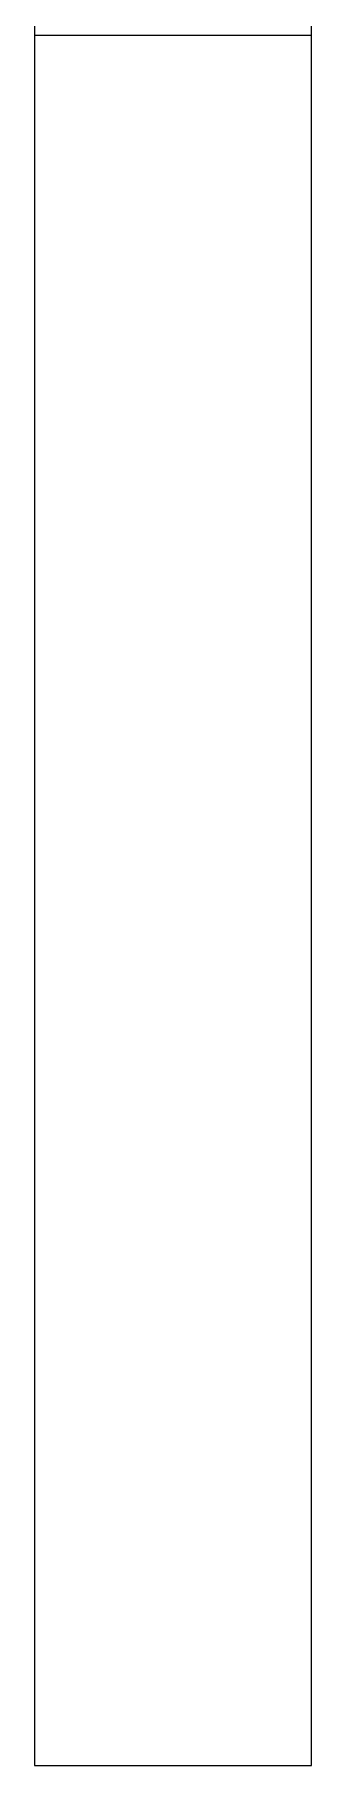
# Model space of a CAD drawing. Extents: x -38350 to 38650, y -35000 to 36000.
# Drawn here: x -20000 to -19000, y -30000 to -23757 of the extents above; entities that cross this region are included whole.
import ezdxf

# ---------------------------------------------------------------- set-up
doc = ezdxf.new("R2010")
doc.units = 0
doc.header["$MEASUREMENT"] = 0
doc.layers.add('Layer1', color=10, linetype='Continuous')

msp = doc.modelspace()

# ---------------------------------------------------------------- linework, layer by layer
for p, q in [((-19000, -30000), (-19000, -17900)), ((-20000, -18000), (-20000, -30000)), ((-20000, -30000), (-19000, -30000))]:
    msp.add_line(p, q)
at = {"layer": 'Layer1'}
for p, q in [((-19000, -23760), (-20000, -23760)), ((-20000, -23760), (-20000, -30000)), ((-19000, -30000), (-19000, -23760)), ((-20000, -30000), (-19000, -30000))]:
    msp.add_line(p, q, dxfattribs=at)

doc.saveas('drawing.dxf')
